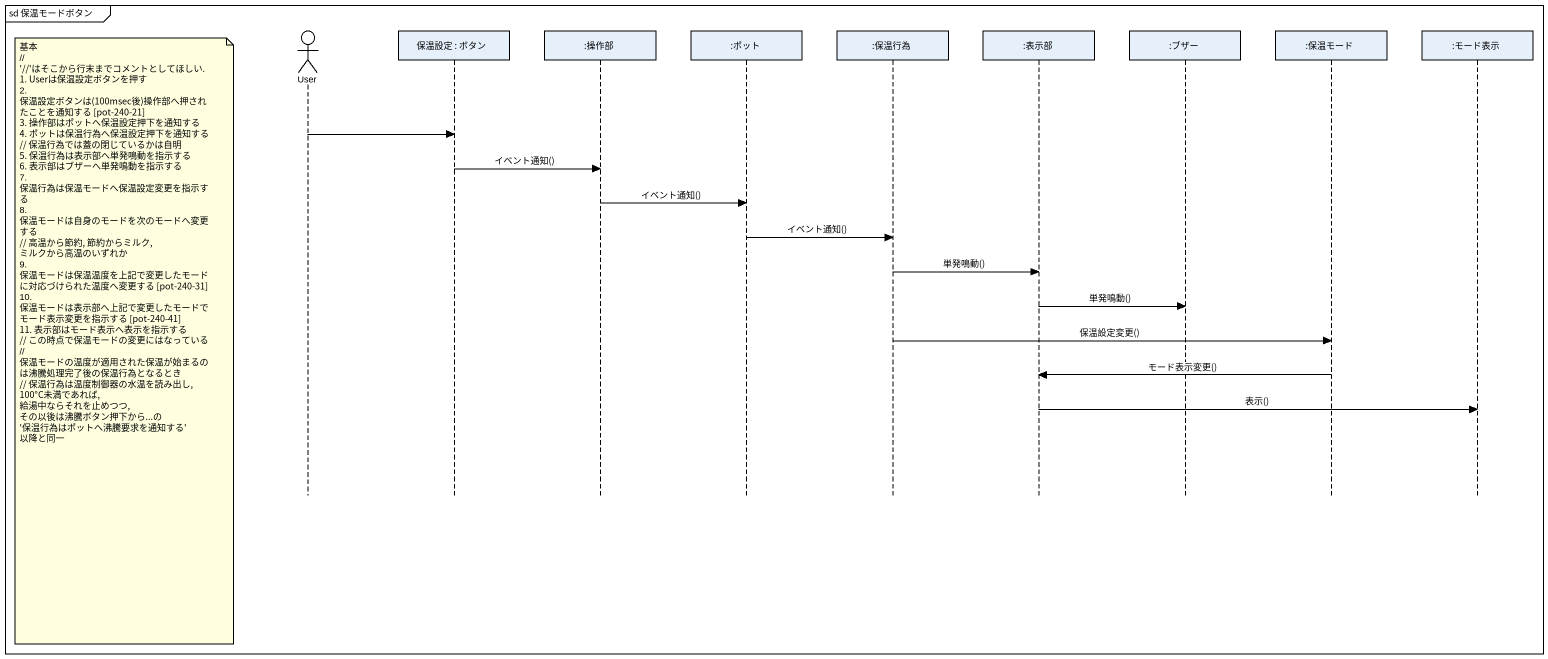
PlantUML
@startuml
mainframe sd 保温モードボタン
hide footbox
actor User
participant "保温設定 : ボタン" as 保温設定
participant ":操作部" as 操作部
participant ":ポット" as ポット
participant ":保温行為" as 保温行為
participant ":表示部" as 表示部
participant ":ブザー" as ブザー
participant ":保温モード" as 保温モード
participant ":モード表示" as モード表示

User -> 保温設定
保温設定 -> 操作部 : イベント通知()
操作部 -> ポット : イベント通知()
ポット -> 保温行為 : イベント通知()
保温行為 -> 表示部 : 単発鳴動()
表示部 -> ブザー : 単発鳴動()
保温行為 -> 保温モード : 保温設定変更()
note left of User
  基本
  ~// '~//'はそこから行末までコメントとしてほしい.
  1. Userは保温設定ボタンを押す
  2. 保温設定ボタンは(100msec後)操作部へ押されたことを通知する [pot-240-21]
  3. 操作部はポットへ保温設定押下を通知する
  4. ポットは保温行為へ保温設定押下を通知する
  // 保温行為では蓋の閉じているかは自明
  5. 保温行為は表示部へ単発鳴動を指示する
  6. 表示部はブザーへ単発鳴動を指示する
  7. 保温行為は保温モードへ保温設定変更を指示する
  8. 保温モードは自身のモードを次のモードへ変更する
  // 高温から節約, 節約からミルク, ミルクから高温のいずれか
  9. 保温モードは保温温度を上記で変更したモードに対応づけられた温度へ変更する [pot-240-31]
  10. 保温モードは表示部へ上記で変更したモードでモード表示変更を指示する [pot-240-41]
  11. 表示部はモード表示へ表示を指示する
  // この時点で保温モードの変更にはなっている
  // 保温モードの温度が適用された保温が始まるのは沸騰処理完了後の保温行為となるとき
  // 保温行為は温度制御器の水温を読み出し, 100°C未満であれば, 給湯中ならそれを止めつつ, その以後は沸騰ボタン押下から...の '保温行為はポットへ沸騰要求を通知する' 以降と同一
end note
保温モード -> 表示部 : モード表示変更()
表示部 -> モード表示 : 表示()
@enduml
